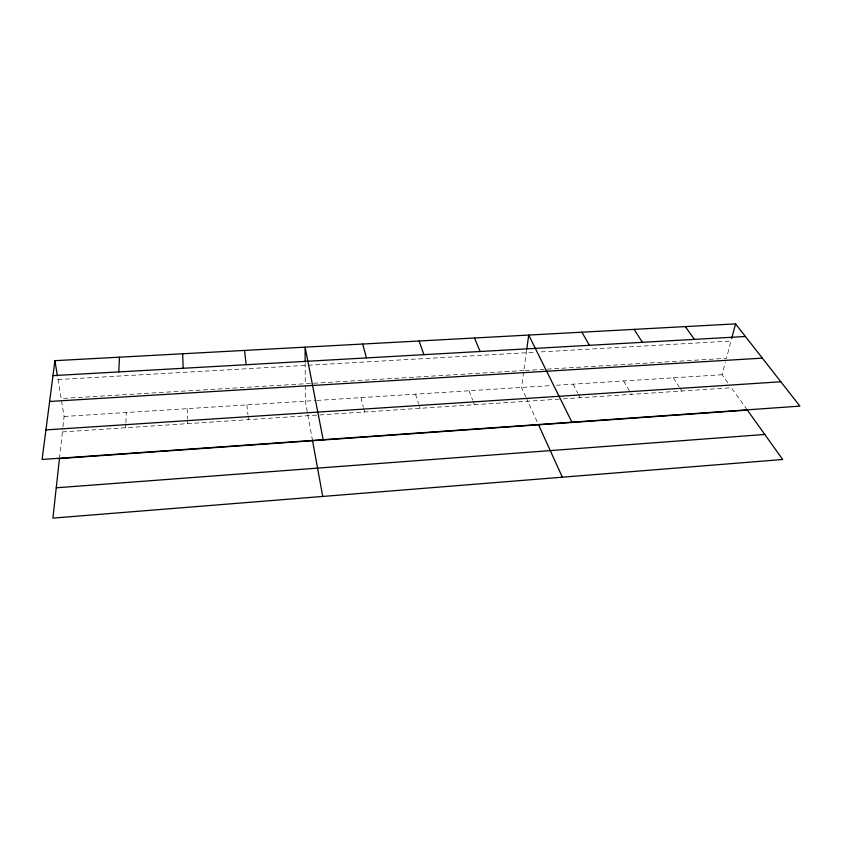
<?xml version="1.0" encoding="UTF-8"?>
<svg xmlns="http://www.w3.org/2000/svg" width="842" height="842" viewBox="0 0 842 842"><rect width="100%" height="100%" fill="white"/><g stroke="black" fill="none" stroke-linecap="round" stroke-linejoin="round"><path stroke-width="0.63" stroke-dasharray="4.21 3.16" d="M125.732 427.747L125.868 423.936M125.921 422.673L126.279 412.527M59.456 458.553L62.813 428.062M62.95 426.778L64.087 416.474L61.34 399.792M526.639 350.219L521.545 387.446L525.713 396.614M727.804 382.742L722.068 374.722L725.415 362.102M62.392 431.925L561.824 398.95M563.13 398.866L731.393 387.762L747.37 410.107M64.087 416.474L315.666 400.508M316.96 400.424L551.173 385.562M556.33 385.236L722.068 374.722M523.861 370.543L61.129 398.508L57.603 377.027M525.155 370.469L677.189 361.281M679.778 361.123L726.414 358.313L731.003 341.031L540.417 351.935M58.014 379.542L535.28 352.23M673.316 377.816L679.041 386.625M679.768 387.72L681.915 391.025M623.659 380.963L631.511 394.351M573.076 384.173L577.791 393.225M578.38 394.351L580.149 397.75M526.239 397.761L538.533 424.81M469.026 390.783L472.636 400.076M473.088 401.234L474.435 404.728M415.506 394.172L418.527 403.602M418.906 404.781L420.032 408.317M360.944 397.635L363.355 407.202M363.66 408.391L364.565 411.98M312.55 440.734L305.32 401.171L305.257 385.005M246.853 404.876L247.948 414.717M248.085 415.948L248.495 419.642M187.187 408.665L187.566 418.653M187.619 419.905L187.755 423.652M305.162 362.786L305.246 383.752"/><path stroke-width="1.26" d="M118.785 371.911L119.48 357.187M54.909 360.671L42.1 459.469L799.9 406.128L735.55 323.886L54.909 360.671L57.393 375.764M526.808 348.956L528.713 335.063L571.907 422.179M731.656 338.579L735.55 323.886M56.246 487.802L764.789 434.451M45.931 429.904L780.839 381.773M49.615 401.466L762.347 358.134M52.972 375.637L745.423 336.495M685.314 326.601L694.408 339.379M634.11 329.369L642.404 342.326M581.917 332.19L589.379 345.315M538.533 424.81L562.351 477.203M474.456 338L480.15 351.493M419.127 340.989L423.884 354.671M362.681 344.041L366.459 357.913M323.181 439.682L305.099 347.157L305.151 361.492M312.55 440.734L322.739 496.443M244.527 350.419L246.18 364.712M182.672 353.766L183.177 368.28M59.456 458.553L52.909 518.114L782.702 459.5L747.37 410.107L59.456 458.553"/></g></svg>
